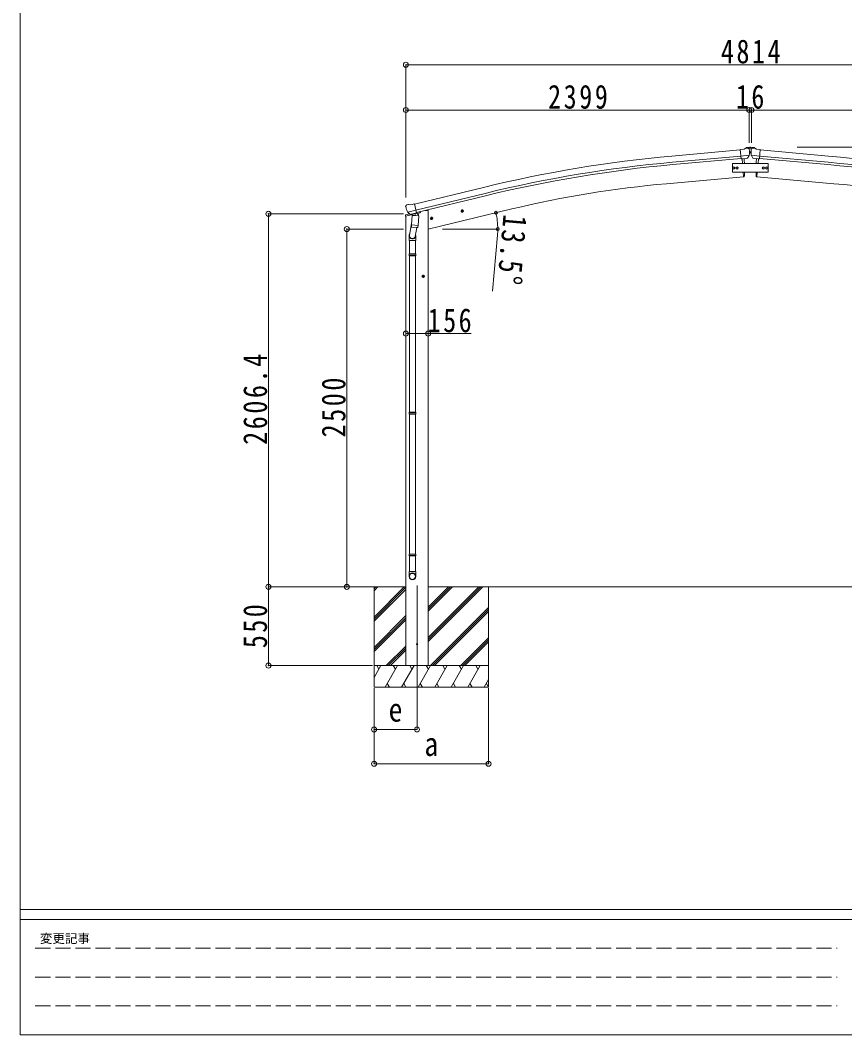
# Model space of a CAD drawing. Units: millimetres at full size, sheet at 1:35. Extents: x -9783 to 9892, y -6828 to 6752.
# Drawn here: x -9783 to -4022, y -6828 to 260 of the extents above; entities that cross this region are included whole.
import ezdxf
from ezdxf.enums import TextEntityAlignment as Align

# ---------------------------------------------------------------- set-up
doc = ezdxf.new("R2010")
doc.units = ezdxf.units.MM
doc.header["$LTSCALE"] = 35
doc.header["$PDMODE"] = 32
doc.header["$PDSIZE"] = 35
doc.linetypes.add('DASHED3', pattern=[4, 3, -1])
for name, color, linetype, lineweight in [('0-0_0', 7, 'Continuous', 9), ('0-1_本体', 4, 'Continuous', 9), ('0-2_部品', 7, 'Continuous', 9), ('0-7_合掌部品', 3, 'Continuous', 9), ('0-8_PARTS2', 2, 'Continuous', 9), ('0-A_寸法', 6, 'Continuous', 9), ('F-0_240', 7, 'Continuous', 9)]:
    doc.layers.add(name, color=color, linetype=linetype, lineweight=lineweight)
doc.styles.add('ＭＳ ゴシック', font='')
doc.styles.get('ＭＳ ゴシック').set_extended_font_data('MS Gothic')

msp = doc.modelspace()

# ---------------------------------------------------------------- linework, layer by layer
at = {"layer": '0-0_0'}
for p, q in [((-7684.88, -3699.12), (-7088.55, -3699.12)), ((-7310.8, -3699.12), (-7310.8, -4399.12)), ((-7310.8, -3910.35), (-7099.57, -3699.12)), ((-7310.8, -3726.5), (-7283.42, -3699.12)), ((-7310.8, -3712.36), (-7297.56, -3699.12)), ((-7310.8, -3924.49), (-7088.55, -3702.24)), ((-7310.8, -3938.63), (-7088.55, -3716.38)), ((-6933.05, -3699.12), (-4610.95, -3699.12)), ((-6933.05, -4081.38), (-6550.78, -3699.12)), ((-6933.05, -4053.1), (-6579.07, -3699.12)), ((-6933.05, -4067.24), (-6564.93, -3699.12)), ((-6933.05, -3869.25), (-6762.92, -3699.12)), ((-6933.05, -3855.11), (-6777.06, -3699.12)), ((-6933.05, -3840.96), (-6791.2, -3699.12)), ((-6510.8, -3699.12), (-6510.8, -4399.12)), ((-2430.05, -3699.12), (-4752.14, -3699.12)), ((-6916.94, -4249.12), (-6510.8, -3842.98)), ((-6902.8, -4249.12), (-6510.8, -3857.12)), ((-6888.66, -4249.12), (-6510.8, -3871.26)), ((-7310.8, -4122.48), (-7088.55, -3900.23)), ((-7310.8, -4136.62), (-7088.55, -3914.37)), ((-7310.8, -4150.76), (-7088.55, -3928.51)), ((-6704.81, -4249.12), (-6510.8, -4055.11)), ((-6690.67, -4249.12), (-6510.8, -4069.25)), ((-6676.52, -4249.12), (-6510.8, -4083.4)), ((-7225.31, -4249.12), (-7088.55, -4112.36)), ((-7211.17, -4249.12), (-7088.55, -4126.5)), ((-7197.02, -4249.12), (-7088.55, -4140.65)), ((-6510.8, -4249.12), (-7310.8, -4249.12)), ((-7310.8, -4332.95), (-7262.4, -4249.12)), ((-7277.4, -4275.1), (-7292.4, -4249.12)), ((-7233.53, -4399.12), (-7146.93, -4249.12)), ((-7161.93, -4275.1), (-7176.93, -4249.12)), ((-7118.06, -4399.12), (-7031.46, -4249.12)), ((-7046.46, -4275.1), (-7061.46, -4249.12)), ((-7002.59, -4399.12), (-6915.99, -4249.12)), ((-6930.99, -4275.1), (-6945.99, -4249.12)), ((-6887.12, -4399.12), (-6800.52, -4249.12)), ((-6815.52, -4275.1), (-6830.52, -4249.12)), ((-6771.65, -4399.12), (-6685.05, -4249.12)), ((-6715.05, -4249.12), (-6700.05, -4275.1)), ((-6656.18, -4399.12), (-6569.58, -4249.12)), ((-6584.58, -4275.1), (-6599.58, -4249.12)), ((-7218.53, -4373.14), (-7203.53, -4399.12)), ((-7103.06, -4373.14), (-7088.06, -4399.12)), ((-6987.59, -4373.14), (-6972.59, -4399.12)), ((-6872.12, -4373.14), (-6857.12, -4399.12)), ((-6756.65, -4373.14), (-6741.65, -4399.12)), ((-6641.18, -4373.14), (-6626.18, -4399.12)), ((-6540.71, -4399.12), (-6510.8, -4347.31)), ((-6525.71, -4373.14), (-6510.71, -4399.12)), ((-7310.8, -4399.12), (-6510.8, -4399.12))]:
    msp.add_line(p, q, dxfattribs=at)
at = {"layer": '0-1_本体'}
for p, q in [((-5228.98, -689.12), (-4751.67, -645.8)), ((-5225.07, -732.16), (-4747.96, -688.86)), ((-5223.56, -748.88), (-4746.44, -705.57)), ((-4139.54, -748.88), (-4616.66, -705.57)), ((-4138.03, -732.16), (-4615.14, -688.86)), ((-4134.12, -689.12), (-4611.43, -645.8)), ((-5266, -882.4), (-4728.06, -835.33)), ((-4097.09, -882.4), (-4635.04, -835.33)), ((-7028.53, -1025.53), (-6545.68, -907.95)), ((-6535.45, -949.94), (-7018.46, -1067.44)), ((-7014.52, -1083.87), (-6531.48, -966.25)), ((-6933.05, -1199.12), (-6347.37, -1058.51)), ((-7088.55, -1108.82), (-7088.55, -4249.12)), ((-6953.05, -1069.12), (-6986.56, -1077.16)), ((-6932.55, -1069.12), (-6953.05, -1069.12)), ((-6932.55, -1069.12), (-6932.55, -4249.12))]:
    msp.add_line(p, q, dxfattribs=at)
at = {"layer": '0-1_本体', "color": 6}
msp.add_line((-6932.55, -1929.3), (-7088.55, -1929.3), dxfattribs=at)
at = {"layer": '0-1_本体'}
for centre, radius, start, end in [((-4414.96, -9657.7), 9005.44, 95.18612, 103.68612), ((-4948.13, -9657.7), 9005.44, 76.31388, 84.81388), ((-4414.96, -9657.7), 8962.23, 95.18612, 103.68612), ((-4414.96, -9657.7), 8945.44, 95.18612, 103.68612), ((-4948.13, -9657.7), 8945.44, 76.31388, 84.81388), ((-4948.13, -9657.7), 8962.23, 76.31388, 84.81388), ((-4621.02, -8250.7), 7396.48, 95.00259, 103.49741), ((-4742.07, -8250.7), 7396.48, 76.50259, 84.99741)]:
    msp.add_arc(centre, radius, start, end, dxfattribs=at)
at = {"layer": '0-2_部品'}
for p, q in [((-7089.98, -1041.11), (-7089.71, -1042.26)), ((-7085.77, -1032.53), (-7089.62, -1038.83)), ((-7082.67, -1030.28), (-7069.49, -1027.12)), ((-7054.93, -1029.79), (-7068.19, -1027.09)), ((-7054.93, -1029.79), (-7029, -1023.57)), ((-7091.11, -1109.44), (-7048.41, -1099.19)), ((-7091.11, -1102.55), (-7091.11, -1109.44)), ((-7062.61, -1093.34), (-7088.81, -1099.63)), ((-7075.93, -1081.41), (-7018.42, -1067.61)), ((-7059.08, -1096.32), (-7075.46, -1081.83)), ((-7056.37, -1096.89), (-7048.85, -1095.09)), ((-7055.53, -1096.78), (-7054, -1096.42)), ((-7054, -1096.42), (-7017.3, -1087.61)), ((-7052.17, -1096.65), (-7052.22, -1097.39)), ((-7051.46, -1098.43), (-7025.65, -1104.86)), ((-7044.54, -1103.77), (-7049.22, -1170.61)), ((-6998.86, -1106.97), (-7044.54, -1103.77)), ((-7042.77, -1100.59), (-7043, -1103.88)), ((-7023.25, -1089.43), (-7024.27, -1104.04)), ((-7017.3, -1087.61), (-7015.77, -1087.24)), ((-7014.22, -1085.13), (-7013.27, -1085.2)), ((-7013.27, -1085.2), (-6999.96, -1100.52)), ((-7009.28, -1089.79), (-6990.39, -1085.26)), ((-7003.53, -1173.81), (-6998.86, -1106.97)), ((-6999.96, -1100.52), (-7000.4, -1106.86)), ((-6986.56, -1077.08), (-6986.56, -1080.4)), ((-6918.24, -1126.66), (-6898.79, -1121.99)), ((-6913.68, -1118.88), (-6915.81, -1126.08)), ((-6906.38, -1117.13), (-6913.68, -1118.88)), ((-6906.18, -1134.05), (-6910.85, -1114.6)), ((-6901.22, -1122.57), (-6906.38, -1117.13)), ((-6903.35, -1129.77), (-6901.22, -1122.57)), ((-6704.32, -1075.3), (-6684.87, -1070.63)), ((-6699.76, -1067.52), (-6701.89, -1074.72)), ((-6692.46, -1065.77), (-6699.76, -1067.52)), ((-6692.26, -1082.69), (-6696.93, -1063.24)), ((-6687.29, -1071.21), (-6692.46, -1065.77)), ((-6689.43, -1078.41), (-6687.29, -1071.21)), ((-7047.49, -1145.84), (-7063.4, -1242.01)), ((-7050.08, -1183.08), (-7049.2, -1170.61)), ((-7049.68, -1184.43), (-7049.68, -1184.43)), ((-7003.53, -1173.81), (-7049.22, -1170.61)), ((-7048.23, -1185.21), (-7006.54, -1188.13)), ((-7011.96, -1187.75), (-7022.7, -1251.34)), ((-7003.54, -1173.8), (-7004.43, -1186.5)), ((-7065.55, -1279.18), (-7065.55, -1244.82)), ((-7019.55, -1244.52), (-7019.55, -1279.18)), ((-7019.55, -1279.18), (-7065.55, -1279.18)), ((-7063.55, -1279.18), (-7063.55, -1373.18)), ((-7021.55, -1279.18), (-7021.55, -1373.18)), ((-7065.55, -1375.18), (-7064.55, -1373.18)), ((-7019.55, -1375.18), (-7065.55, -1375.18)), ((-7019.55, -1383.18), (-7065.55, -1383.18)), ((-7020.55, -1373.18), (-7064.55, -1373.18)), ((-7020.55, -1385.18), (-7064.55, -1385.18)), ((-7063.55, -1385.18), (-7063.55, -2479.36)), ((-7021.55, -1385.18), (-7021.55, -2479.36)), ((-7019.55, -1375.18), (-7020.55, -1373.18)), ((-7019.55, -1383.18), (-7020.55, -1385.18)), ((-7019.55, -1375.18), (-7019.55, -1383.18)), ((-6957.05, -1529.24), (-6977.05, -1529.24)), ((-6967.05, -1521.73), (-6973.55, -1525.49)), ((-6973.55, -1525.49), (-6973.55, -1532.99)), ((-6973.55, -1532.99), (-6967.05, -1536.74)), ((-6967.05, -1539.24), (-6967.05, -1519.24)), ((-6960.55, -1525.49), (-6967.05, -1521.73)), ((-7065.55, -2481.36), (-7064.55, -2479.36)), ((-7020.55, -2479.36), (-7064.55, -2479.36)), ((-7019.55, -2481.36), (-7020.55, -2479.36)), ((-7019.55, -2481.36), (-7065.55, -2481.36)), ((-7019.55, -2489.36), (-7065.55, -2489.36)), ((-7020.55, -2491.36), (-7064.55, -2491.36)), ((-7063.55, -2491.36), (-7063.55, -3469.55)), ((-7021.55, -2491.36), (-7021.55, -3469.55)), ((-7019.55, -2489.36), (-7020.55, -2491.36)), ((-7019.55, -2481.36), (-7019.55, -2489.36)), ((-7065.55, -3471.55), (-7064.55, -3469.55)), ((-7019.55, -3471.55), (-7065.55, -3471.55)), ((-7020.55, -3469.55), (-7064.55, -3469.55)), ((-7019.55, -3471.55), (-7020.55, -3469.55)), ((-7019.55, -3471.55), (-7019.55, -3479.55)), ((-7019.55, -3479.55), (-7065.55, -3479.55)), ((-7020.55, -3481.55), (-7064.55, -3481.55)), ((-7063.55, -3481.55), (-7063.55, -3591.55)), ((-7021.55, -3481.55), (-7021.55, -3591.55)), ((-7019.55, -3479.55), (-7020.55, -3481.55)), ((-7065.55, -3625.69), (-7065.55, -3591.55)), ((-7019.55, -3591.55), (-7065.55, -3591.55)), ((-7019.55, -3625.69), (-7019.55, -3591.55))]:
    msp.add_line(p, q, dxfattribs=at)
for points in [[(-7023.57, -1089.02), (-7013.84, -1086.68), (-7029, -1023.57)], [(-7076.2, -1080.84), (-7075.62, -1081.68), (-7075.46, -1081.83)], [(-7023.57, -1089.02), (-7023.8, -1089.17), (-7048.57, -1095.11), (-7048.85, -1095.09)], [(-6915.81, -1126.08), (-6910.65, -1131.52), (-6903.35, -1129.77)], [(-6701.89, -1074.72), (-6696.72, -1080.16), (-6689.43, -1078.41)], [(-7065.55, -1375.18), (-7065.55, -1383.18), (-7064.55, -1385.18)], [(-6967.05, -1536.74), (-6960.55, -1532.99), (-6960.55, -1525.49)], [(-7065.55, -2481.36), (-7065.55, -2489.36), (-7064.55, -2491.36)], [(-7065.55, -3471.55), (-7065.55, -3479.55), (-7064.55, -3481.55)]]:
    msp.add_lwpolyline(points, dxfattribs=at)
for centre, radius in [((-6908.51, -1124.32), 8.5), ((-6908.51, -1124.32), 7.7), ((-6908.51, -1124.32), 6.5), ((-6694.59, -1072.97), 8.5), ((-6694.59, -1072.97), 7.7), ((-6694.59, -1072.97), 6.5), ((-6967.05, -1529.24), 8.5), ((-6967.05, -1529.24), 7.7), ((-6967.05, -1529.24), 6.5)]:
    msp.add_circle(centre, radius, dxfattribs=at)
at = {"layer": '0-2_部品', "color": 4}
msp.add_circle((-7010.55, -4099.12), 4.5, dxfattribs=at)
at = {"layer": '0-2_部品'}
for centre, radius, start, end in [((-6892.9, -995.01), 202.4, 193.5, 205.09125), ((-7081.5, -1035.14), 5, 103.5, 148.5), ((-7068.79, -1030.03), 3, 78.5, 103.5), ((-7088.11, -1102.55), 3, 103.5, 180), ((-7055.65, -1096.3), 0.5, 248.23754, 283.5), ((-7052.66, -1096.61), 0.5, 356, 103.5), ((-7051.22, -1097.46), 1, 176, 256), ((-7025.29, -1103.89), 1.03, 250.03897, 351.96569), ((-7022.65, -1089.51), 0.604, 100.59842, 172.20595), ((-7015.89, -1086.75), 0.5, 283.5, 318.76246), ((-6991.56, -1080.4), 5, 283.5, 0), ((-7048.14, -1183.25), 1.95, 175.04017, 217.47766), ((-7048.09, -1183.22), 2, 217.40962, 266), ((-7006.4, -1186.14), 2, 266, 349.46843), ((-7035.55, -1244.82), 30, 177.45142, 180)]:
    msp.add_arc(centre, radius, start, end, dxfattribs=at)
for centre, major_axis, ratio, start_param, end_param in [((-7087.06, -1040.39), (-1.57, -2.57), 0.99628, 4.712389, 5.4996506), ((-7057.09, -1094.07), (-0.73, -2.92), 0.997631, 5.8041905, 6.6006116), ((-7057.03, -1093.84), (2.63, 3.16), 0.650902, 4.0958226, 4.1686332), ((-7057.07, -1093.97), (-0.73, -2.92), 0.997631, 0.3902369, 0.4789948), ((-7042.55, -1244.52), (23, 0), 0.996195, 2.5560258, 6.5663028), ((-7042.55, -1244.52), (21, 0), 0.996195, 2.9349147, 5.9512394), ((-7042.55, -3623.95), (-23, 0), 0.996195, 3.1415927, 6.2831853), ((-7042.55, -3625.69), (-23, 0), 0.996195, 3.1415927, 6.2831853), ((-7042.55, -3625.69), (0, -23.43), 0.981806, 4.712389, 7.8539816)]:
    msp.add_ellipse(centre, major_axis=major_axis, ratio=ratio, start_param=start_param, end_param=end_param, dxfattribs=at)
msp.add_ellipse((-7042.55, -3625.69), major_axis=(21, 0), ratio=0.996195, dxfattribs=at)
at = {"layer": '0-7_合掌部品'}
for p, q in [((-4725.29, -641.35), (-4713.57, -634.59)), ((-4698.66, -633), (-4712.33, -634.2)), ((-4685.72, -626.03), (-4709.86, -628.14)), ((-4689.53, -638.76), (-4695.01, -634.15)), ((-4685.72, -626.03), (-4677.72, -626.03)), ((-4680.46, -630.75), (-4679.62, -630.75)), ((-4677.72, -626.03), (-4653.58, -628.14)), ((-4673.91, -638.76), (-4668.42, -634.15)), ((-4664.77, -633), (-4651.11, -634.2)), ((-4650.22, -633.96), (-4653.58, -628.14)), ((-4650.22, -634.16), (-4650.22, -633.96)), ((-4638.15, -641.35), (-4649.87, -634.59)), ((-4725.29, -641.35), (-4751.85, -643.68)), ((-4746.2, -708.34), (-4751.85, -643.68)), ((-4688.99, -683.64), (-4747.91, -688.8)), ((-4736.23, -707.47), (-4746.2, -708.34)), ((-4739.22, -707.73), (-4736.22, -742.08)), ((-4702.63, -704.53), (-4710.33, -705.2)), ((-4700.24, -703.13), (-4689.31, -684.19)), ((-4688.47, -640.8), (-4688.35, -642.14)), ((-4687.74, -667.53), (-4675.7, -667.53)), ((-4680.46, -663.45), (-4679.62, -663.45)), ((-4674.97, -640.8), (-4675.09, -642.14)), ((-4674.45, -683.64), (-4615.53, -688.8)), ((-4663.2, -703.13), (-4674.13, -684.19)), ((-4660.81, -704.53), (-4653.1, -705.2)), ((-4638.15, -641.35), (-4611.58, -643.68)), ((-4627.2, -707.47), (-4627.47, -707.54)), ((-4624.21, -707.73), (-4627.22, -742.08)), ((-4627.2, -707.47), (-4617.24, -708.34)), ((-4617.24, -708.34), (-4611.58, -643.68)), ((-4730.97, -802.08), (-4728.06, -835.33)), ((-4728.06, -835.33), (-4726, -835.08)), ((-4635.38, -835.33), (-4637.43, -835.08)), ((-4632.47, -802.08), (-4635.38, -835.33))]:
    msp.add_line(p, q, dxfattribs=at)
for points in [[(-4713.22, -634.16), (-4713.22, -633.96), (-4709.86, -628.14)], [(-4682.98, -629.91), (-4683.82, -629.91), (-4683.82, -630.75), (-4682.98, -630.75)], [(-4681.3, -629.07), (-4681.3, -628.23), (-4682.14, -628.23), (-4682.14, -629.07)], [(-4682.14, -631.59), (-4682.14, -632.43), (-4681.3, -632.43), (-4681.3, -631.59)], [(-4679.62, -630.75), (-4679.62, -629.91), (-4680.46, -629.91)], [(-4736.23, -707.47), (-4735.96, -707.54), (-4710.59, -705.32), (-4710.33, -705.2)], [(-4688.92, -683.01), (-4689.2, -684), (-4689.31, -684.19)], [(-4682.98, -662.61), (-4683.82, -662.61), (-4683.82, -663.45), (-4682.98, -663.45)], [(-4681.3, -661.77), (-4681.3, -660.93), (-4682.14, -660.93), (-4682.14, -661.77)], [(-4682.14, -664.29), (-4682.14, -665.13), (-4681.3, -665.13), (-4681.3, -664.29)], [(-4679.62, -663.45), (-4679.62, -662.61), (-4680.46, -662.61)], [(-4674.52, -683.01), (-4674.23, -684), (-4674.13, -684.19)], [(-4627.47, -707.54), (-4652.85, -705.32), (-4653.1, -705.2)]]:
    msp.add_lwpolyline(points, dxfattribs=at)
for points in [[(-4556.72, -802.08), (-4556.72, -742.08), (-4806.72, -742.08), (-4806.72, -802.08)], [(-4804.72, -772.08), (-4800.97, -765.58), (-4793.47, -765.58), (-4789.71, -772.08), (-4793.47, -778.58), (-4800.97, -778.58)], [(-4781.22, -772.08), (-4777.47, -765.58), (-4769.97, -765.58), (-4766.21, -772.08), (-4769.97, -778.58), (-4777.47, -778.58)], [(-4582.21, -772.08), (-4585.97, -765.58), (-4593.47, -765.58), (-4597.22, -772.08), (-4593.47, -778.58), (-4585.97, -778.58)], [(-4558.71, -772.08), (-4562.47, -765.58), (-4569.97, -765.58), (-4573.72, -772.08), (-4569.97, -778.58), (-4562.47, -778.58)]]:
    msp.add_lwpolyline(points, close=True, dxfattribs=at)
for centre, radius in [((-4681.72, -630.33), 3.5), ((-4681.72, -663.03), 3.5), ((-4797.22, -772.08), 8.5), ((-4797.22, -772.08), 7.7), ((-4797.22, -772.08), 6.5), ((-4773.72, -772.08), 8.5), ((-4773.72, -772.08), 7.7), ((-4773.72, -772.08), 6.5), ((-4589.72, -772.08), 8.5), ((-4589.72, -772.08), 7.7), ((-4589.72, -772.08), 6.5), ((-4566.22, -772.08), 8.5), ((-4566.22, -772.08), 7.7), ((-4566.22, -772.08), 6.5)]:
    msp.add_circle(centre, radius, dxfattribs=at)
for centre, radius, start, end in [((-4712.07, -637.19), 3, 95, 120), ((-4698.23, -637.98), 5, 50.00648, 94.99352), ((-4682.98, -629.07), 0.84, 270, 0), ((-4682.98, -631.59), 0.84, 0, 90), ((-4680.46, -629.07), 0.84, 180, 270), ((-4680.46, -631.59), 0.84, 90, 180), ((-4665.21, -637.98), 5, 85.00648, 129.99352), ((-4651.37, -637.19), 3, 60, 85), ((-5621.82, -779.52), 900, 2.3844, 4.64986), ((-4889.98, -659.78), 202.4, 353.4085, 5), ((-4682.98, -661.77), 0.84, 270, 0), ((-4682.98, -664.29), 0.84, 0, 90), ((-4680.46, -661.77), 0.84, 180, 270), ((-4680.46, -664.29), 0.84, 90, 180), ((-4473.46, -659.78), 202.4, 175, 186.5915), ((-3741.61, -779.52), 900, 175.35014, 177.6156), ((-4726.37, -832.1), 3, 277, 356.63919), ((-5621.82, -779.52), 900, 356.63919, 358.56384), ((-3741.61, -779.52), 900, 181.43616, 183.36081), ((-4637.07, -832.1), 3, 183.36081, 263)]:
    msp.add_arc(centre, radius, start, end, dxfattribs=at)
for centre, major_axis, ratio, start_param, end_param in [((-4684.14, -636.75), (-15.35, 3.44), 0.101033, 5.9751426, 5.9753737), ((-4679.3, -636.75), (15.35, 3.44), 0.101033, 0.3078116, 0.3080427), ((-4702.9, -701.53), (1.62, -2.54), 0.997631, 5.8041905, 5.8929484), ((-4702.97, -701.43), (-3.5, 2.17), 0.650902, 2.1145521, 2.1873627), ((-4702.84, -701.62), (1.62, -2.54), 0.997631, 5.965759, 6.7621801), ((-4691.46, -641.05), (2.71, -1.31), 0.997474, 0.5366567, 1.3225652), ((-4671.98, -641.05), (-2.71, -1.31), 0.997474, 4.9606201, 5.7465286), ((-4660.6, -701.62), (-1.62, -2.54), 0.997631, 5.8041905, 6.6006116), ((-4660.47, -701.43), (3.5, 2.17), 0.650902, 4.0958226, 4.1686332), ((-4660.54, -701.53), (-1.62, -2.54), 0.997631, 0.3902369, 0.4789948)]:
    msp.add_ellipse(centre, major_axis=major_axis, ratio=ratio, start_param=start_param, end_param=end_param, dxfattribs=at)
at = {"layer": '0-8_PARTS2'}
msp.add_line((-7010.55, -3689.91), (-7010.55, -4449.12), dxfattribs=at)
at = {"layer": '0-A_寸法'}
for p, q in [((-7088.55, -50.76), (-7088.55, -367.38)), ((-7088.55, -50.76), (-2274.55, -50.76)), ((-7088.55, -367.38), (-7088.55, -979.61)), ((-7088.55, -367.38), (-4689.55, -367.38)), ((-4689.55, -367.38), (-4689.55, -596.38)), ((-4689.55, -367.38), (-4689.55, -596.38)), ((-4689.55, -367.38), (-4673.55, -367.38)), ((-4673.55, -367.38), (-4673.55, -596.38)), ((-4673.55, -367.38), (-4673.55, -596.38)), ((-4673.55, -367.38), (-2274.55, -367.38)), ((-4673.55, -367.38), (-4673.55, -596.38)), ((-970.53, -627.02), (-4354.32, -627.02)), ((-8049.12, -1092.72), (-7104.04, -1092.72)), ((-8049.12, -3699.12), (-8049.12, -1092.72)), ((-7501.15, -1199.12), (-7104.04, -1199.12)), ((-7501.15, -3699.12), (-7501.15, -1199.12)), ((-6832.05, -1199.12), (-6445.19, -1199.12)), ((-6448.05, -1241.58), (-6482.41, -1634.08)), ((-6932.55, -1929.3), (-6632.55, -1929.3)), ((-8049.12, -3699.12), (-7321.01, -3699.12)), ((-8049.12, -4249.12), (-8049.12, -3699.12)), ((-8049.12, -4249.12), (-7321.01, -4249.12)), ((-7310.8, -4935.48), (-7310.8, -4406.54)), ((-7310.8, -4695.51), (-7310.8, -4406.54)), ((-7010.55, -4695.51), (-7010.55, -4406.54)), ((-6510.8, -4935.48), (-6510.8, -4406.54)), ((-7010.55, -4695.51), (-7310.8, -4695.51)), ((-7310.8, -4935.48), (-6510.8, -4935.48))]:
    msp.add_line(p, q, dxfattribs=at)
for centre in [(-6459.65, -1085.47), (-6446.19, -1199.12)]:
    msp.add_circle(centre, 10.62, dxfattribs=at)
for start, end in [(0, 13.5), (354.99678, 0)]:
    msp.add_arc((-6933.05, -1199.12), 486.86, start, end, dxfattribs=at)
for p in [(-7088.55, -50.76), (-7088.55, -367.38), (-4689.55, -367.38), (-4673.55, -367.38), (-8049.12, -1092.72), (-7501.15, -1199.12), (-7088.55, -1929.3), (-6932.55, -1929.3), (-8049.12, -3699.12), (-7501.15, -3699.12), (-8049.12, -4249.12), (-7310.8, -4695.51), (-7010.55, -4695.51), (-7310.8, -4935.48), (-6510.8, -4935.48)]:
    msp.add_point(p, dxfattribs=at)
at = {"layer": 'F-0_240', "color": 5}
for p, q in [((-9783.03, 6751.9), (-9783.03, -6828.1)), ((-9783.03, -5953.1), (9396.97, -5953.1)), ((-9783.03, -6023.1), (6285.75, -6023.1)), ((-9783.03, -6828.1), (9396.97, -6828.1))]:
    msp.add_line(p, q, dxfattribs=at)
at = {"layer": 'F-0_240', "color": 4, "linetype": 'DASHED3'}
for p, q in [((-9678.03, -6224.35), (-4074.25, -6224.35)), ((-9678.03, -6425.6), (-4074.25, -6425.6)), ((-9678.03, -6626.85), (-4074.25, -6626.85))]:
    msp.add_line(p, q, dxfattribs=at)

# ---------------------------------------------------------------- texts
at = {"layer": '0-A_寸法', "color": 7, "style": 'ＭＳ ゴシック', "width": 0.85}
for s, p in [('e', (-7208.92, -4690.51)), ('a', (-6958.92, -4930.48))]:
    msp.add_text(s, height=166.8, dxfattribs=at).set_placement(p, align=Align.BOTTOM_LEFT)
at = {"layer": '0-A_寸法', "color": 7, "char_height": 166.8, "attachment_point": 7, "style": 'ＭＳ ゴシック'}
for s, insert in [('\\T1.2;\\W0.8;4814', (-4887.17, -43.76)), ('\\T1.2;\\W0.8;2399', (-6094.67, -360.38)), ('\\T1.19;\\W0.8;16', (-4782.17, -360.38)), ('\\T1.19;\\W0.8;156', (-6935.67, -1922.3))]:
    msp.add_mtext(s, dxfattribs=dict(at, insert=insert))
for s, insert, rotation in [('\\T1.16;\\W0.8;13.5°', (-6408.71, -1093.19), 264.997), ('\\T1.2;\\W0.8;2606.4', (-8056.12, -2706.54), 90), ('\\T1.2;\\W0.8;2500', (-7508.15, -2654.74), 90), ('\\T1.19;\\W0.8;550', (-8056.12, -4127.24), 90)]:
    msp.add_mtext(s, dxfattribs=dict(at, insert=insert, rotation=rotation))
at = {"layer": 'F-0_240', "style": 'ＭＳ ゴシック'}
msp.add_text('変更記事', height=64.15, dxfattribs=at).set_placement((-9646.27, -6206.85), align=Align.BOTTOM_LEFT)

doc.saveas('drawing.dxf')
